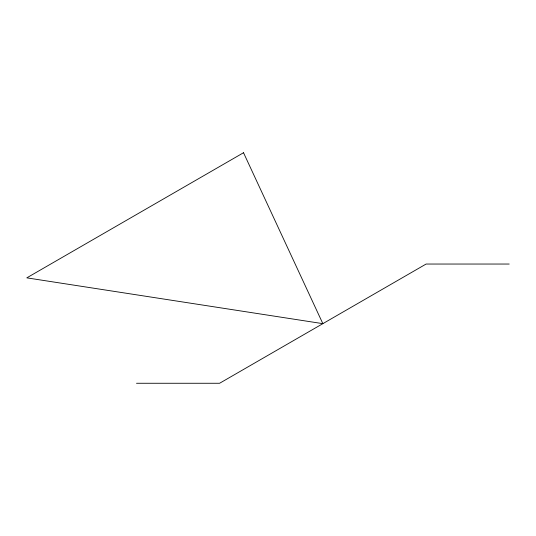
<?xml version="1.0" encoding="UTF-8"?>
<svg xmlns="http://www.w3.org/2000/svg" width="536" height="536" viewBox="0 0 536 536"><rect width="100%" height="100%" fill="white"/><g stroke="black" fill="none" stroke-linecap="round" stroke-linejoin="round"><path stroke-width="0.8" d="M509.2 264.04L426.107 264.04L219.599 383.267L136.506 383.267M243.525 152.733L26.8 277.856L322.853 323.657L243.525 152.733"/></g></svg>
